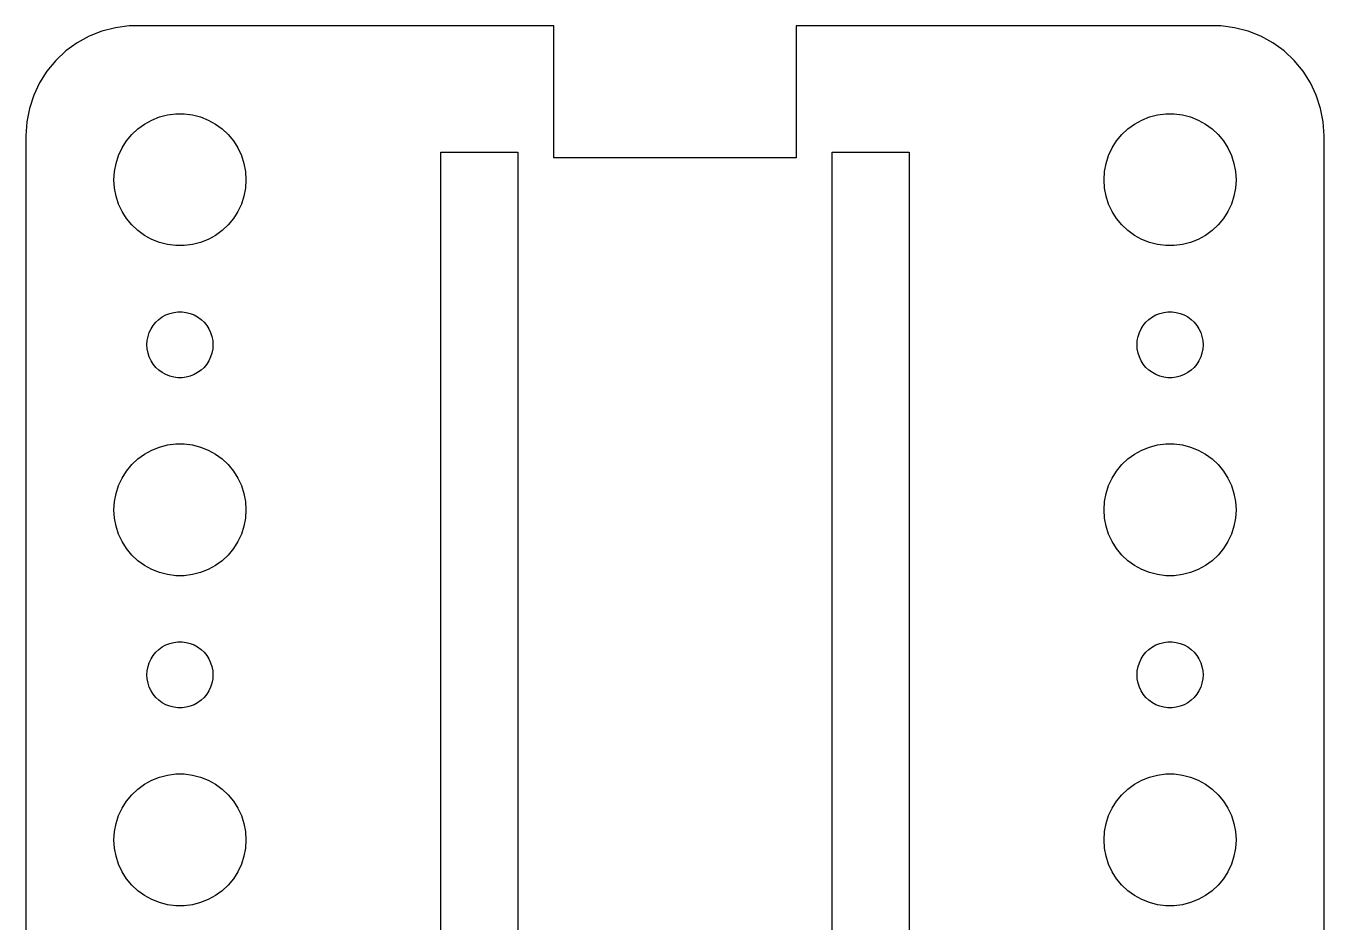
# Model space of a CAD drawing. Header units: metres. Extents: x -30 to 74, y -37 to 37.
# Drawn here: x -29.5 to 29.5, y -3.7 to 37 of the extents above; entities that cross this region are included whole.
import ezdxf

# ---------------------------------------------------------------- set-up
doc = ezdxf.new("R2010")
doc.units = ezdxf.units.M

msp = doc.modelspace()

# ---------------------------------------------------------------- linework, layer by layer
for p, q in [((-26.0451, 36.7553), (-26.6289, 36.5241)), ((-25.4369, 36.9114), (-26.0451, 36.7553)), ((-24.8139, 36.9901), (-25.4369, 36.9114)), ((-5.5, 36.9901), (-24.8139, 36.9901)), ((-5.5, 31), (-5.5, 36.9901)), ((24.8139, 36.9901), (5.5, 36.9901)), ((5.5, 36.9901), (5.5, 31)), ((25.4369, 36.9114), (24.8139, 36.9901)), ((26.0451, 36.7553), (25.4369, 36.9114)), ((26.6289, 36.5241), (26.0451, 36.7553)), ((-27.1791, 36.2216), (-27.6871, 35.8526)), ((-26.6289, 36.5241), (-27.1791, 36.2216)), ((27.1791, 36.2216), (26.6289, 36.5241)), ((27.6871, 35.8526), (27.1791, 36.2216)), ((-28.1448, 35.4227), (-28.5451, 34.9389)), ((-27.6871, 35.8526), (-28.1448, 35.4227)), ((28.1448, 35.4227), (27.6871, 35.8526)), ((28.5451, 34.9389), (28.1448, 35.4227)), ((-28.5451, 34.9389), (-28.8815, 34.4088)), ((28.8815, 34.4088), (28.5451, 34.9389)), ((-28.8815, 34.4088), (-29.1489, 33.8406)), ((29.1489, 33.8406), (28.8815, 34.4088)), ((-29.1489, 33.8406), (-29.3429, 33.2434)), ((29.3429, 33.2434), (29.1489, 33.8406)), ((-29.3429, 33.2434), (-29.4606, 32.6267)), ((29.4606, 32.6267), (29.3429, 33.2434)), ((-29.4606, 32.6267), (-29.5, 32)), ((-24.4123, 32.3115), (-24.1075, 32.533)), ((-24.1075, 32.533), (-23.7773, 32.7145)), ((-23.7773, 32.7145), (-23.427, 32.8532)), ((-23.427, 32.8532), (-23.0621, 32.9469)), ((-23.0621, 32.9469), (-22.6884, 32.9941)), ((-22.6884, 32.9941), (-22.3116, 32.9941)), ((-22.3116, 32.9941), (-21.9379, 32.9469)), ((-21.9379, 32.9469), (-21.5729, 32.8532)), ((-21.5729, 32.8532), (-21.2227, 32.7145)), ((-21.2227, 32.7145), (-20.8925, 32.533)), ((-20.8925, 32.533), (-20.5877, 32.3115)), ((20.5877, 32.3115), (20.8925, 32.533)), ((20.8925, 32.533), (21.2227, 32.7145)), ((21.2227, 32.7145), (21.5729, 32.8532)), ((21.5729, 32.8532), (21.9379, 32.9469)), ((21.9379, 32.9469), (22.3116, 32.9941)), ((22.3116, 32.9941), (22.6884, 32.9941)), ((22.6884, 32.9941), (23.0621, 32.9469)), ((23.0621, 32.9469), (23.427, 32.8532)), ((23.427, 32.8532), (23.7773, 32.7145)), ((23.7773, 32.7145), (24.1075, 32.533)), ((24.1075, 32.533), (24.4123, 32.3115)), ((29.5, 32), (29.4606, 32.6267)), ((-29.5, 32), (-29.5, -32)), ((-24.927, 31.7634), (-24.6869, 32.0536)), ((-24.6869, 32.0536), (-24.4123, 32.3115)), ((-20.5877, 32.3115), (-20.3131, 32.0536)), ((-20.3131, 32.0536), (-20.0729, 31.7634)), ((20.0729, 31.7634), (20.3131, 32.0536)), ((20.3131, 32.0536), (20.5877, 32.3115)), ((24.4123, 32.3115), (24.6869, 32.0536)), ((24.6869, 32.0536), (24.927, 31.7634)), ((29.5, -32), (29.5, 32)), ((-25.2893, 31.1044), (-25.1289, 31.4453)), ((-25.1289, 31.4453), (-24.927, 31.7634)), ((-20.0729, 31.7634), (-19.8711, 31.4453)), ((-19.8711, 31.4453), (-19.7107, 31.1044)), ((19.7107, 31.1044), (19.8711, 31.4453)), ((19.8711, 31.4453), (20.0729, 31.7634)), ((24.927, 31.7634), (25.1289, 31.4453)), ((25.1289, 31.4453), (25.2893, 31.1044)), ((-25.4763, 30.376), (-25.4057, 30.7461)), ((-25.4057, 30.7461), (-25.2893, 31.1044)), ((-19.7107, 31.1044), (-19.5942, 30.7461)), ((-19.5942, 30.7461), (-19.5237, 30.376)), ((-10.64, -20.25), (-10.64, 31.25)), ((-10.64, 31.25), (-7.14, 31.25)), ((-7.14, 31.25), (-7.14, -20.25)), ((5.5, 31), (-5.5, 31)), ((7.14, -20.25), (7.14, 31.25)), ((7.14, 31.25), (10.64, 31.25)), ((10.64, 31.25), (10.64, -20.25)), ((19.5237, 30.376), (19.5942, 30.7461)), ((19.5942, 30.7461), (19.7107, 31.1044)), ((25.2893, 31.1044), (25.4057, 30.7461)), ((25.4057, 30.7461), (25.4763, 30.376)), ((-25.5, 30), (-25.4763, 30.376)), ((-19.5237, 30.376), (-19.5, 30)), ((19.5, 30), (19.5237, 30.376)), ((25.4763, 30.376), (25.5, 30)), ((-25.4763, 29.624), (-25.5, 30)), ((-25.4057, 29.2539), (-25.4763, 29.624)), ((-19.5237, 29.624), (-19.5942, 29.2539)), ((-19.5, 30), (-19.5237, 29.624)), ((19.5237, 29.624), (19.5, 30)), ((19.5942, 29.2539), (19.5237, 29.624)), ((25.4763, 29.624), (25.4057, 29.2539)), ((25.5, 30), (25.4763, 29.624)), ((-25.2893, 28.8956), (-25.4057, 29.2539)), ((-19.5942, 29.2539), (-19.7107, 28.8956)), ((19.7107, 28.8956), (19.5942, 29.2539)), ((25.4057, 29.2539), (25.2893, 28.8956)), ((-25.1289, 28.5547), (-25.2893, 28.8956)), ((-24.927, 28.2366), (-25.1289, 28.5547)), ((-19.8711, 28.5547), (-20.0729, 28.2366)), ((-19.7107, 28.8956), (-19.8711, 28.5547)), ((19.8711, 28.5547), (19.7107, 28.8956)), ((20.0729, 28.2366), (19.8711, 28.5547)), ((25.1289, 28.5547), (24.927, 28.2366)), ((25.2893, 28.8956), (25.1289, 28.5547)), ((-24.6869, 27.9464), (-24.927, 28.2366)), ((-24.4123, 27.6884), (-24.6869, 27.9464)), ((-20.3131, 27.9464), (-20.5877, 27.6884)), ((-20.0729, 28.2366), (-20.3131, 27.9464)), ((20.3131, 27.9464), (20.0729, 28.2366)), ((20.5877, 27.6884), (20.3131, 27.9464)), ((24.6869, 27.9464), (24.4123, 27.6884)), ((24.927, 28.2366), (24.6869, 27.9464)), ((-24.1075, 27.467), (-24.4123, 27.6884)), ((-23.7773, 27.2855), (-24.1075, 27.467)), ((-23.427, 27.1468), (-23.7773, 27.2855)), ((-23.0621, 27.0531), (-23.427, 27.1468)), ((-21.5729, 27.1468), (-21.9379, 27.0531)), ((-21.2227, 27.2855), (-21.5729, 27.1468)), ((-20.8925, 27.467), (-21.2227, 27.2855)), ((-20.5877, 27.6884), (-20.8925, 27.467)), ((20.8925, 27.467), (20.5877, 27.6884)), ((21.2227, 27.2855), (20.8925, 27.467)), ((21.5729, 27.1468), (21.2227, 27.2855)), ((21.9379, 27.0531), (21.5729, 27.1468)), ((23.427, 27.1468), (23.0621, 27.0531)), ((23.7773, 27.2855), (23.427, 27.1468)), ((24.1075, 27.467), (23.7773, 27.2855)), ((24.4123, 27.6884), (24.1075, 27.467)), ((-22.6884, 27.0059), (-23.0621, 27.0531)), ((-22.3116, 27.0059), (-22.6884, 27.0059)), ((-21.9379, 27.0531), (-22.3116, 27.0059)), ((22.3116, 27.0059), (21.9379, 27.0531)), ((22.6884, 27.0059), (22.3116, 27.0059)), ((23.0621, 27.0531), (22.6884, 27.0059)), ((-23.5934, 23.5268), (-23.4561, 23.6558)), ((-23.4561, 23.6558), (-23.3037, 23.7665)), ((-23.3037, 23.7665), (-23.1387, 23.8572)), ((-23.1387, 23.8572), (-22.9635, 23.9266)), ((-22.9635, 23.9266), (-22.7811, 23.9734)), ((-22.7811, 23.9734), (-22.5942, 23.997)), ((-22.5942, 23.997), (-22.4058, 23.997)), ((-22.4058, 23.997), (-22.2189, 23.9734)), ((-22.2189, 23.9734), (-22.0365, 23.9266)), ((-22.0365, 23.9266), (-21.8613, 23.8572)), ((-21.8613, 23.8572), (-21.6963, 23.7665)), ((-21.6963, 23.7665), (-21.5439, 23.6558)), ((-21.5439, 23.6558), (-21.4065, 23.5268)), ((21.4065, 23.5268), (21.5439, 23.6558)), ((21.5439, 23.6558), (21.6963, 23.7665)), ((21.6963, 23.7665), (21.8613, 23.8572)), ((21.8613, 23.8572), (22.0365, 23.9266)), ((22.0365, 23.9266), (22.2189, 23.9734)), ((22.2189, 23.9734), (22.4058, 23.997)), ((22.4058, 23.997), (22.5942, 23.997)), ((22.5942, 23.997), (22.7811, 23.9734)), ((22.7811, 23.9734), (22.9635, 23.9266)), ((22.9635, 23.9266), (23.1387, 23.8572)), ((23.1387, 23.8572), (23.3037, 23.7665)), ((23.3037, 23.7665), (23.4561, 23.6558)), ((23.4561, 23.6558), (23.5934, 23.5268)), ((-23.9529, 22.873), (-23.8947, 23.0522)), ((-23.8947, 23.0522), (-23.8145, 23.2226)), ((-23.8145, 23.2226), (-23.7135, 23.3817)), ((-23.7135, 23.3817), (-23.5934, 23.5268)), ((-21.4065, 23.5268), (-21.2865, 23.3817)), ((-21.2865, 23.3817), (-21.1855, 23.2226)), ((-21.1855, 23.2226), (-21.1053, 23.0522)), ((-21.1053, 23.0522), (-21.0471, 22.873)), ((21.0471, 22.873), (21.1053, 23.0522)), ((21.1053, 23.0522), (21.1855, 23.2226)), ((21.1855, 23.2226), (21.2865, 23.3817)), ((21.2865, 23.3817), (21.4065, 23.5268)), ((23.5934, 23.5268), (23.7135, 23.3817)), ((23.7135, 23.3817), (23.8145, 23.2226)), ((23.8145, 23.2226), (23.8947, 23.0522)), ((23.8947, 23.0522), (23.9529, 22.873)), ((-24, 22.5), (-23.9882, 22.688)), ((-23.9882, 22.312), (-24, 22.5)), ((-23.9882, 22.688), (-23.9529, 22.873)), ((-21.0471, 22.873), (-21.0118, 22.688)), ((-21.0118, 22.688), (-21, 22.5)), ((-21, 22.5), (-21.0118, 22.312)), ((21, 22.5), (21.0118, 22.688)), ((21.0118, 22.312), (21, 22.5)), ((21.0118, 22.688), (21.0471, 22.873)), ((23.9529, 22.873), (23.9882, 22.688)), ((23.9882, 22.688), (24, 22.5)), ((24, 22.5), (23.9882, 22.312)), ((-23.9529, 22.127), (-23.9882, 22.312)), ((-23.8947, 21.9478), (-23.9529, 22.127)), ((-23.8145, 21.7774), (-23.8947, 21.9478)), ((-21.1053, 21.9478), (-21.1855, 21.7774)), ((-21.0471, 22.127), (-21.1053, 21.9478)), ((-21.0118, 22.312), (-21.0471, 22.127)), ((21.0471, 22.127), (21.0118, 22.312)), ((21.1053, 21.9478), (21.0471, 22.127)), ((21.1855, 21.7774), (21.1053, 21.9478)), ((23.8947, 21.9478), (23.8145, 21.7774)), ((23.9529, 22.127), (23.8947, 21.9478)), ((23.9882, 22.312), (23.9529, 22.127)), ((-23.7135, 21.6183), (-23.8145, 21.7774)), ((-23.5934, 21.4732), (-23.7135, 21.6183)), ((-23.4561, 21.3442), (-23.5934, 21.4732)), ((-23.3037, 21.2335), (-23.4561, 21.3442)), ((-21.5439, 21.3442), (-21.6963, 21.2335)), ((-21.4065, 21.4732), (-21.5439, 21.3442)), ((-21.2865, 21.6183), (-21.4065, 21.4732)), ((-21.1855, 21.7774), (-21.2865, 21.6183)), ((21.2865, 21.6183), (21.1855, 21.7774)), ((21.4065, 21.4732), (21.2865, 21.6183)), ((21.5439, 21.3442), (21.4065, 21.4732)), ((21.6963, 21.2335), (21.5439, 21.3442)), ((23.4561, 21.3442), (23.3037, 21.2335)), ((23.5934, 21.4732), (23.4561, 21.3442)), ((23.7135, 21.6183), (23.5934, 21.4732)), ((23.8145, 21.7774), (23.7135, 21.6183)), ((-23.1387, 21.1427), (-23.3037, 21.2335)), ((-22.9635, 21.0734), (-23.1387, 21.1427)), ((-22.7811, 21.0266), (-22.9635, 21.0734)), ((-22.5942, 21.003), (-22.7811, 21.0266)), ((-22.4058, 21.003), (-22.5942, 21.003)), ((-22.2189, 21.0266), (-22.4058, 21.003)), ((-22.0365, 21.0734), (-22.2189, 21.0266)), ((-21.8613, 21.1427), (-22.0365, 21.0734)), ((-21.6963, 21.2335), (-21.8613, 21.1427)), ((21.8613, 21.1427), (21.6963, 21.2335)), ((22.0365, 21.0734), (21.8613, 21.1427)), ((22.2189, 21.0266), (22.0365, 21.0734)), ((22.4058, 21.003), (22.2189, 21.0266)), ((22.5942, 21.003), (22.4058, 21.003)), ((22.7811, 21.0266), (22.5942, 21.003)), ((22.9635, 21.0734), (22.7811, 21.0266)), ((23.1387, 21.1427), (22.9635, 21.0734)), ((23.3037, 21.2335), (23.1387, 21.1427)), ((-24.1075, 17.533), (-23.7773, 17.7145)), ((-23.7773, 17.7145), (-23.427, 17.8532)), ((-23.427, 17.8532), (-23.0621, 17.9469)), ((-23.0621, 17.9469), (-22.6884, 17.9941)), ((-22.6884, 17.9941), (-22.3116, 17.9941)), ((-22.3116, 17.9941), (-21.9379, 17.9469)), ((-21.9379, 17.9469), (-21.5729, 17.8532)), ((-21.5729, 17.8532), (-21.2227, 17.7145)), ((-21.2227, 17.7145), (-20.8925, 17.533)), ((20.8925, 17.533), (21.2227, 17.7145)), ((21.2227, 17.7145), (21.5729, 17.8532)), ((21.5729, 17.8532), (21.9379, 17.9469)), ((21.9379, 17.9469), (22.3116, 17.9941)), ((22.3116, 17.9941), (22.6884, 17.9941)), ((22.6884, 17.9941), (23.0621, 17.9469)), ((23.0621, 17.9469), (23.427, 17.8532)), ((23.427, 17.8532), (23.7773, 17.7145)), ((23.7773, 17.7145), (24.1075, 17.533)), ((-24.6869, 17.0536), (-24.4123, 17.3115)), ((-24.4123, 17.3115), (-24.1075, 17.533)), ((-20.8925, 17.533), (-20.5877, 17.3115)), ((-20.5877, 17.3115), (-20.3131, 17.0536)), ((20.3131, 17.0536), (20.5877, 17.3115)), ((20.5877, 17.3115), (20.8925, 17.533)), ((24.1075, 17.533), (24.4123, 17.3115)), ((24.4123, 17.3115), (24.6869, 17.0536)), ((-25.1289, 16.4453), (-24.927, 16.7634)), ((-24.927, 16.7634), (-24.6869, 17.0536)), ((-20.3131, 17.0536), (-20.0729, 16.7634)), ((-20.0729, 16.7634), (-19.8711, 16.4453)), ((19.8711, 16.4453), (20.0729, 16.7634)), ((20.0729, 16.7634), (20.3131, 17.0536)), ((24.6869, 17.0536), (24.927, 16.7634)), ((24.927, 16.7634), (25.1289, 16.4453)), ((-25.4057, 15.7461), (-25.2893, 16.1044)), ((-25.2893, 16.1044), (-25.1289, 16.4453)), ((-19.8711, 16.4453), (-19.7107, 16.1044)), ((-19.7107, 16.1044), (-19.5942, 15.7461)), ((19.5942, 15.7461), (19.7107, 16.1044)), ((19.7107, 16.1044), (19.8711, 16.4453)), ((25.1289, 16.4453), (25.2893, 16.1044)), ((25.2893, 16.1044), (25.4057, 15.7461)), ((-25.5, 15), (-25.4763, 15.376)), ((-25.4763, 15.376), (-25.4057, 15.7461)), ((-19.5942, 15.7461), (-19.5237, 15.376)), ((-19.5237, 15.376), (-19.5, 15)), ((19.5, 15), (19.5237, 15.376)), ((19.5237, 15.376), (19.5942, 15.7461)), ((25.4057, 15.7461), (25.4763, 15.376)), ((25.4763, 15.376), (25.5, 15)), ((-25.4763, 14.624), (-25.5, 15)), ((-19.5, 15), (-19.5237, 14.624)), ((19.5237, 14.624), (19.5, 15)), ((25.5, 15), (25.4763, 14.624)), ((-25.4057, 14.2539), (-25.4763, 14.624)), ((-25.2893, 13.8956), (-25.4057, 14.2539)), ((-19.5942, 14.2539), (-19.7107, 13.8956)), ((-19.5237, 14.624), (-19.5942, 14.2539)), ((19.5942, 14.2539), (19.5237, 14.624)), ((19.7107, 13.8956), (19.5942, 14.2539)), ((25.4057, 14.2539), (25.2893, 13.8956)), ((25.4763, 14.624), (25.4057, 14.2539)), ((-25.1289, 13.5547), (-25.2893, 13.8956)), ((-19.7107, 13.8956), (-19.8711, 13.5547)), ((19.8711, 13.5547), (19.7107, 13.8956)), ((25.2893, 13.8956), (25.1289, 13.5547)), ((-24.927, 13.2366), (-25.1289, 13.5547)), ((-24.6869, 12.9464), (-24.927, 13.2366)), ((-20.0729, 13.2366), (-20.3131, 12.9464)), ((-19.8711, 13.5547), (-20.0729, 13.2366)), ((20.0729, 13.2366), (19.8711, 13.5547)), ((20.3131, 12.9464), (20.0729, 13.2366)), ((24.927, 13.2366), (24.6869, 12.9464)), ((25.1289, 13.5547), (24.927, 13.2366)), ((-24.4123, 12.6884), (-24.6869, 12.9464)), ((-24.1075, 12.467), (-24.4123, 12.6884)), ((-23.7773, 12.2855), (-24.1075, 12.467)), ((-20.8925, 12.467), (-21.2227, 12.2855)), ((-20.5877, 12.6884), (-20.8925, 12.467)), ((-20.3131, 12.9464), (-20.5877, 12.6884)), ((20.5877, 12.6884), (20.3131, 12.9464)), ((20.8925, 12.467), (20.5877, 12.6884)), ((21.2227, 12.2855), (20.8925, 12.467)), ((24.1075, 12.467), (23.7773, 12.2855)), ((24.4123, 12.6884), (24.1075, 12.467)), ((24.6869, 12.9464), (24.4123, 12.6884)), ((-23.427, 12.1468), (-23.7773, 12.2855)), ((-23.0621, 12.0531), (-23.427, 12.1468)), ((-22.6884, 12.0059), (-23.0621, 12.0531)), ((-22.3116, 12.0059), (-22.6884, 12.0059)), ((-21.9379, 12.0531), (-22.3116, 12.0059)), ((-21.5729, 12.1468), (-21.9379, 12.0531)), ((-21.2227, 12.2855), (-21.5729, 12.1468)), ((21.5729, 12.1468), (21.2227, 12.2855)), ((21.9379, 12.0531), (21.5729, 12.1468)), ((22.3116, 12.0059), (21.9379, 12.0531)), ((22.6884, 12.0059), (22.3116, 12.0059)), ((23.0621, 12.0531), (22.6884, 12.0059)), ((23.427, 12.1468), (23.0621, 12.0531)), ((23.7773, 12.2855), (23.427, 12.1468)), ((-23.3037, 8.76648), (-23.1387, 8.85724)), ((-23.1387, 8.85724), (-22.9635, 8.92657)), ((-22.9635, 8.92657), (-22.7811, 8.97342)), ((-22.7811, 8.97342), (-22.5942, 8.99704)), ((-22.5942, 8.99704), (-22.4058, 8.99704)), ((-22.4058, 8.99704), (-22.2189, 8.97342)), ((-22.2189, 8.97342), (-22.0365, 8.92657)), ((-22.0365, 8.92657), (-21.8613, 8.85724)), ((-21.8613, 8.85724), (-21.6963, 8.76648)), ((21.6963, 8.76648), (21.8613, 8.85724)), ((21.8613, 8.85724), (22.0365, 8.92657)), ((22.0365, 8.92657), (22.2189, 8.97342)), ((22.2189, 8.97342), (22.4058, 8.99704)), ((22.4058, 8.99704), (22.5942, 8.99704)), ((22.5942, 8.99704), (22.7811, 8.97342)), ((22.7811, 8.97342), (22.9635, 8.92657)), ((22.9635, 8.92657), (23.1387, 8.85724)), ((23.1387, 8.85724), (23.3037, 8.76648)), ((-23.8145, 8.22263), (-23.7135, 8.38167)), ((-23.7135, 8.38167), (-23.5934, 8.52681)), ((-23.5934, 8.52681), (-23.4561, 8.65576)), ((-23.4561, 8.65576), (-23.3037, 8.76648)), ((-21.6963, 8.76648), (-21.5439, 8.65576)), ((-21.5439, 8.65576), (-21.4065, 8.52681)), ((-21.4065, 8.52681), (-21.2865, 8.38167)), ((-21.2865, 8.38167), (-21.1855, 8.22263)), ((21.1855, 8.22263), (21.2865, 8.38167)), ((21.2865, 8.38167), (21.4065, 8.52681)), ((21.4065, 8.52681), (21.5439, 8.65576)), ((21.5439, 8.65576), (21.6963, 8.76648)), ((23.3037, 8.76648), (23.4561, 8.65576)), ((23.4561, 8.65576), (23.5934, 8.52681)), ((23.5934, 8.52681), (23.7135, 8.38167)), ((23.7135, 8.38167), (23.8145, 8.22263)), ((-24, 7.5), (-23.9882, 7.68799)), ((-23.9882, 7.68799), (-23.9529, 7.87303)), ((-23.9529, 7.87303), (-23.8947, 8.05219)), ((-23.8947, 8.05219), (-23.8145, 8.22263)), ((-21.1855, 8.22263), (-21.1053, 8.05219)), ((-21.1053, 8.05219), (-21.0471, 7.87303)), ((-21.0471, 7.87303), (-21.0118, 7.68799)), ((-21.0118, 7.68799), (-21, 7.5)), ((21, 7.5), (21.0118, 7.68799)), ((21.0118, 7.68799), (21.0471, 7.87303)), ((21.0471, 7.87303), (21.1053, 8.05219)), ((21.1053, 8.05219), (21.1855, 8.22263)), ((23.8145, 8.22263), (23.8947, 8.05219)), ((23.8947, 8.05219), (23.9529, 7.87303)), ((23.9529, 7.87303), (23.9882, 7.68799)), ((23.9882, 7.68799), (24, 7.5)), ((-23.9882, 7.312), (-24, 7.5)), ((-23.9529, 7.12695), (-23.9882, 7.312)), ((-23.8947, 6.9478), (-23.9529, 7.12695)), ((-21.0471, 7.12695), (-21.1053, 6.9478)), ((-21.0118, 7.312), (-21.0471, 7.12695)), ((-21, 7.5), (-21.0118, 7.312)), ((21.0118, 7.312), (21, 7.5)), ((21.0471, 7.12695), (21.0118, 7.312)), ((21.1053, 6.9478), (21.0471, 7.12695)), ((23.9529, 7.12695), (23.8947, 6.9478)), ((23.9882, 7.312), (23.9529, 7.12695)), ((24, 7.5), (23.9882, 7.312)), ((-23.8145, 6.77736), (-23.8947, 6.9478)), ((-23.7135, 6.61832), (-23.8145, 6.77736)), ((-23.5934, 6.47318), (-23.7135, 6.61832)), ((-21.2865, 6.61832), (-21.4065, 6.47318)), ((-21.1855, 6.77736), (-21.2865, 6.61832)), ((-21.1053, 6.9478), (-21.1855, 6.77736)), ((21.1855, 6.77736), (21.1053, 6.9478)), ((21.2865, 6.61832), (21.1855, 6.77736)), ((21.4065, 6.47318), (21.2865, 6.61832)), ((23.7135, 6.61832), (23.5934, 6.47318)), ((23.8145, 6.77736), (23.7135, 6.61832)), ((23.8947, 6.9478), (23.8145, 6.77736)), ((-23.4561, 6.34422), (-23.5934, 6.47318)), ((-23.3037, 6.23351), (-23.4561, 6.34422)), ((-23.1387, 6.14275), (-23.3037, 6.23351)), ((-22.9635, 6.07341), (-23.1387, 6.14275)), ((-22.7811, 6.02657), (-22.9635, 6.07341)), ((-22.5942, 6.00294), (-22.7811, 6.02657)), ((-22.4058, 6.00294), (-22.5942, 6.00294)), ((-22.2189, 6.02657), (-22.4058, 6.00294)), ((-22.0365, 6.07341), (-22.2189, 6.02657)), ((-21.8613, 6.14275), (-22.0365, 6.07341)), ((-21.6963, 6.23351), (-21.8613, 6.14275)), ((-21.5439, 6.34422), (-21.6963, 6.23351)), ((-21.4065, 6.47318), (-21.5439, 6.34422)), ((21.5439, 6.34422), (21.4065, 6.47318)), ((21.6963, 6.23351), (21.5439, 6.34422)), ((21.8613, 6.14275), (21.6963, 6.23351)), ((22.0365, 6.07341), (21.8613, 6.14275)), ((22.2189, 6.02657), (22.0365, 6.07341)), ((22.4058, 6.00294), (22.2189, 6.02657)), ((22.5942, 6.00294), (22.4058, 6.00294)), ((22.7811, 6.02657), (22.5942, 6.00294)), ((22.9635, 6.07341), (22.7811, 6.02657)), ((23.1387, 6.14275), (22.9635, 6.07341)), ((23.3037, 6.23351), (23.1387, 6.14275)), ((23.4561, 6.34422), (23.3037, 6.23351)), ((23.5934, 6.47318), (23.4561, 6.34422)), ((-23.0621, 2.94685), (-22.6884, 2.99408)), ((-22.6884, 2.99408), (-22.3116, 2.99408)), ((-22.3116, 2.99408), (-21.9379, 2.94685)), ((21.9379, 2.94685), (22.3116, 2.99408)), ((22.3116, 2.99408), (22.6884, 2.99408)), ((22.6884, 2.99408), (23.0621, 2.94685)), ((-24.4123, 2.31154), (-24.1075, 2.53297)), ((-24.1075, 2.53297), (-23.7773, 2.71448)), ((-23.7773, 2.71448), (-23.427, 2.85316)), ((-23.427, 2.85316), (-23.0621, 2.94685)), ((-21.9379, 2.94685), (-21.5729, 2.85316)), ((-21.5729, 2.85316), (-21.2227, 2.71448)), ((-21.2227, 2.71448), (-20.8925, 2.53297)), ((-20.8925, 2.53297), (-20.5877, 2.31154)), ((20.5877, 2.31154), (20.8925, 2.53297)), ((20.8925, 2.53297), (21.2227, 2.71448)), ((21.2227, 2.71448), (21.5729, 2.85316)), ((21.5729, 2.85316), (21.9379, 2.94685)), ((23.0621, 2.94685), (23.427, 2.85316)), ((23.427, 2.85316), (23.7773, 2.71448)), ((23.7773, 2.71448), (24.1075, 2.53297)), ((24.1075, 2.53297), (24.4123, 2.31154)), ((-24.927, 1.76335), (-24.6869, 2.05363)), ((-24.6869, 2.05363), (-24.4123, 2.31154)), ((-20.5877, 2.31154), (-20.3131, 2.05363)), ((-20.3131, 2.05363), (-20.0729, 1.76335)), ((20.0729, 1.76335), (20.3131, 2.05363)), ((20.3131, 2.05363), (20.5877, 2.31154)), ((24.4123, 2.31154), (24.6869, 2.05363)), ((24.6869, 2.05363), (24.927, 1.76335)), ((-25.2893, 1.10437), (-25.1289, 1.44525)), ((-25.1289, 1.44525), (-24.927, 1.76335)), ((-20.0729, 1.76335), (-19.8711, 1.44525)), ((-19.8711, 1.44525), (-19.7107, 1.10437)), ((19.7107, 1.10437), (19.8711, 1.44525)), ((19.8711, 1.44525), (20.0729, 1.76335)), ((24.927, 1.76335), (25.1289, 1.44525)), ((25.1289, 1.44525), (25.2893, 1.10437)), ((-25.4763, 0.37599), (-25.4057, 0.74606)), ((-25.4057, 0.74606), (-25.2893, 1.10437)), ((-19.7107, 1.10437), (-19.5942, 0.74606)), ((-19.5942, 0.74606), (-19.5237, 0.37599)), ((19.5237, 0.37599), (19.5942, 0.74606)), ((19.5942, 0.74606), (19.7107, 1.10437)), ((25.2893, 1.10437), (25.4057, 0.74606)), ((25.4057, 0.74606), (25.4763, 0.37599)), ((-25.5, 0), (-25.4763, 0.37599)), ((-25.4763, -0.37599), (-25.5, 0)), ((-19.5237, 0.37599), (-19.5, 0)), ((-19.5, 0), (-19.5237, -0.37599)), ((19.5, 0), (19.5237, 0.37599)), ((19.5237, -0.37599), (19.5, 0)), ((25.4763, 0.37599), (25.5, 0)), ((25.5, 0), (25.4763, -0.37599)), ((-25.4057, -0.74606), (-25.4763, -0.37599)), ((-19.5237, -0.37599), (-19.5942, -0.74606)), ((19.5942, -0.74606), (19.5237, -0.37599)), ((25.4763, -0.37599), (25.4057, -0.74606)), ((-25.2893, -1.10437), (-25.4057, -0.74606)), ((-25.1289, -1.44525), (-25.2893, -1.10437)), ((-19.7107, -1.10437), (-19.8711, -1.44525)), ((-19.5942, -0.74606), (-19.7107, -1.10437)), ((19.7107, -1.10437), (19.5942, -0.74606)), ((19.8711, -1.44525), (19.7107, -1.10437)), ((25.2893, -1.10437), (25.1289, -1.44525)), ((25.4057, -0.74606), (25.2893, -1.10437)), ((-24.927, -1.76335), (-25.1289, -1.44525)), ((-24.6869, -2.05363), (-24.927, -1.76335)), ((-20.0729, -1.76335), (-20.3131, -2.05363)), ((-19.8711, -1.44525), (-20.0729, -1.76335)), ((20.0729, -1.76335), (19.8711, -1.44525)), ((20.3131, -2.05363), (20.0729, -1.76335)), ((24.927, -1.76335), (24.6869, -2.05363)), ((25.1289, -1.44525), (24.927, -1.76335)), ((-24.4123, -2.31154), (-24.6869, -2.05363)), ((-24.1075, -2.53297), (-24.4123, -2.31154)), ((-20.5877, -2.31154), (-20.8925, -2.53297)), ((-20.3131, -2.05363), (-20.5877, -2.31154)), ((20.5877, -2.31154), (20.3131, -2.05363)), ((20.8925, -2.53297), (20.5877, -2.31154)), ((24.4123, -2.31154), (24.1075, -2.53297)), ((24.6869, -2.05363), (24.4123, -2.31154)), ((-23.7773, -2.71448), (-24.1075, -2.53297)), ((-23.427, -2.85316), (-23.7773, -2.71448)), ((-23.0621, -2.94685), (-23.427, -2.85316)), ((-22.6884, -2.99408), (-23.0621, -2.94685)), ((-21.9379, -2.94685), (-22.3116, -2.99408)), ((-21.5729, -2.85316), (-21.9379, -2.94685)), ((-21.2227, -2.71448), (-21.5729, -2.85316)), ((-20.8925, -2.53297), (-21.2227, -2.71448)), ((21.2227, -2.71448), (20.8925, -2.53297)), ((21.5729, -2.85316), (21.2227, -2.71448)), ((21.9379, -2.94685), (21.5729, -2.85316)), ((22.3116, -2.99408), (21.9379, -2.94685)), ((23.0621, -2.94685), (22.6884, -2.99408)), ((23.427, -2.85316), (23.0621, -2.94685)), ((23.7773, -2.71448), (23.427, -2.85316)), ((24.1075, -2.53297), (23.7773, -2.71448)), ((-22.3116, -2.99408), (-22.6884, -2.99408)), ((22.6884, -2.99408), (22.3116, -2.99408))]:
    msp.add_line(p, q)

doc.saveas('drawing.dxf')
